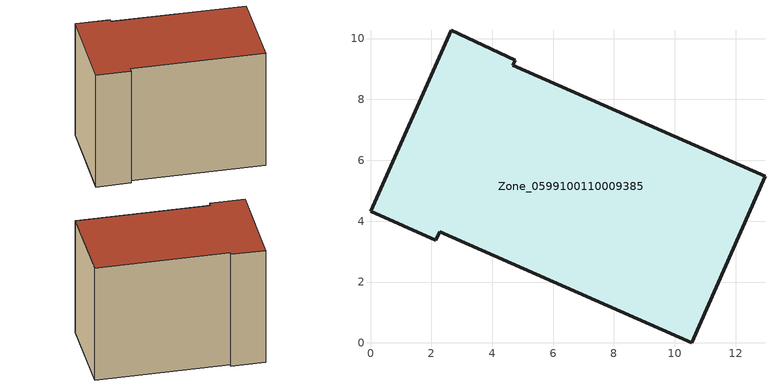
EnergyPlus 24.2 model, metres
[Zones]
Zone_0599100110009385
 floor ground (C_G): 2.65,10.28 4.76,9.29 4.68,9.12 12.96,5.47 10.55,0 2.27,3.65 2.15,3.37 0,4.32 z0
 wall outside (C_F): 4.76,9.29 2.65,10.28 0,4.32 2.15,3.37 2.27,3.65 10.55,0 12.96,5.47 4.68,9.12 4.76,9.29 z0:8.6
 roof outside (C_R): 2.65,10.28 0,4.32 2.15,3.37 2.27,3.65 10.55,0 12.96,5.47 4.68,9.12 4.76,9.29 z8.6
[BUILDING]
Pand.0599100110009385: North Axis=0; Terrain=City; Loads Convergence Tolerance Value=0.04; Temperature Convergence Tolerance Value=0.4; Solar Distribution=FullExterior; Maximum Number of Warmup Days=25; Minimum Number of Warmup Days=1
[Site:Location]
Rotterdam.The.Hague.AP_ZH_NLD Design_Conditions: Latitude=51.96; Longitude=4.45; Time Zone=1; Elevation=-4.5
[SITE:GROUNDTEMPERATURE:BUILDINGSURFACE]
18, 18, 18, 18, 18, 18, 18, 18, 18, 18, 18, 18
[MATERIAL] Thermal Absorptance=0.9; Solar Absorptance=0.7; Visible Absorptance=0.7
Name | Roughness | Thickness | Conductivity | Density | Specific Heat
G.TI.2015-2018 | MediumSmooth | 0.15 | 0.0428571 | 540 | 1210
F.TI.2015-2018 | Rough | 0.3 | 0.0666667 | 1920 | 840
R.TI.2015-2018 | MediumRough | 0.2 | 0.0333333 | 1500 | 1000
[CONSTRUCTION]
C_G: G.TI.2015-2018
C_F: F.TI.2015-2018
C_R: R.TI.2015-2018
[ZONE]
Zone_0599100110009385: Type=1; Multiplier=1; Ceiling Height=Autocalculate; Volume=Autocalculate; Floor Area=autocalculate; Part of Total Floor Area=Yes
[ZONEINFILTRATION:DESIGNFLOWRATE]
Infil_Zone_0599100110009385: Zone or ZoneList or Space or SpaceList=Zone_0599100110009385; Schedule=AlwaysOn; Design Flow Rate Calculation Method=Flow/Area; Flow Rate per Floor Area=0.0015; Constant Term Coefficient=1; Temperature Term Coefficient=0; Velocity Term Coefficient=0; Velocity Squared Term Coefficient=0
[HVACTEMPLATE:ZONE:IDEALLOADSAIRSYSTEM]
Zone_0599100110009385: Maximum Heating Supply Air Temperature=50; Minimum Cooling Supply Air Temperature=13; Maximum Heating Supply Air Humidity Ratio=0.0156; Minimum Cooling Supply Air Humidity Ratio=0.0077; Heating Limit=NoLimit; Cooling Limit=NoLimit; Dehumidification Control Type=ConstantSensibleHeatRatio; Cooling Sensible Heat Ratio=0.7; Dehumidification Setpoint=60; Humidification Control Type=None; Humidification Setpoint=30; Outdoor Air Method=None; Outdoor Air Flow Rate per Person=0.00944; Outdoor Air Flow Rate per Zone Floor Area=0; Outdoor Air Flow Rate per Zone=0; Demand Controlled Ventilation Type=None; Outdoor Air Economizer Type=NoEconomizer; Heat Recovery Type=None; Sensible Heat Recovery Effectiveness=0.7; Latent Heat Recovery Effectiveness=0.65
[ZONECONTROL:THERMOSTAT]
ThermostatControl_Zone_0599100110009385: Zone or ZoneList=Zone_0599100110009385; Control Type Schedule=DualSetpointControlType; Control 1=Thermostat_Zone_0599100110009385; Temperature Difference Between Cutout And Setpoint=0
[THERMOSTATSETPOINT:DUALSETPOINT]
Thermostat_Zone_0599100110009385: Heating Setpoint Temperature Schedule=HeatingSetpoint_Zone_0599100110009385; Cooling Setpoint Temperature Schedule=CoolingSetpoint_Zone_0599100110009385
[SCHEDULE:COMPACT]
HeatingSetpoint_Zone_0599100110009385: Through: 12/31, For: AllDays, Until: 24:00, 21
CoolingSetpoint_Zone_0599100110009385: Through: 12/31, For: AllDays, Until: 24:00, 24
DualSetpointControlType: Through: 12/31, For: AllDays, Until: 24:00, 4
AlwaysOn: Through: 12/31, For: AllDays, Until: 24:00, 1
